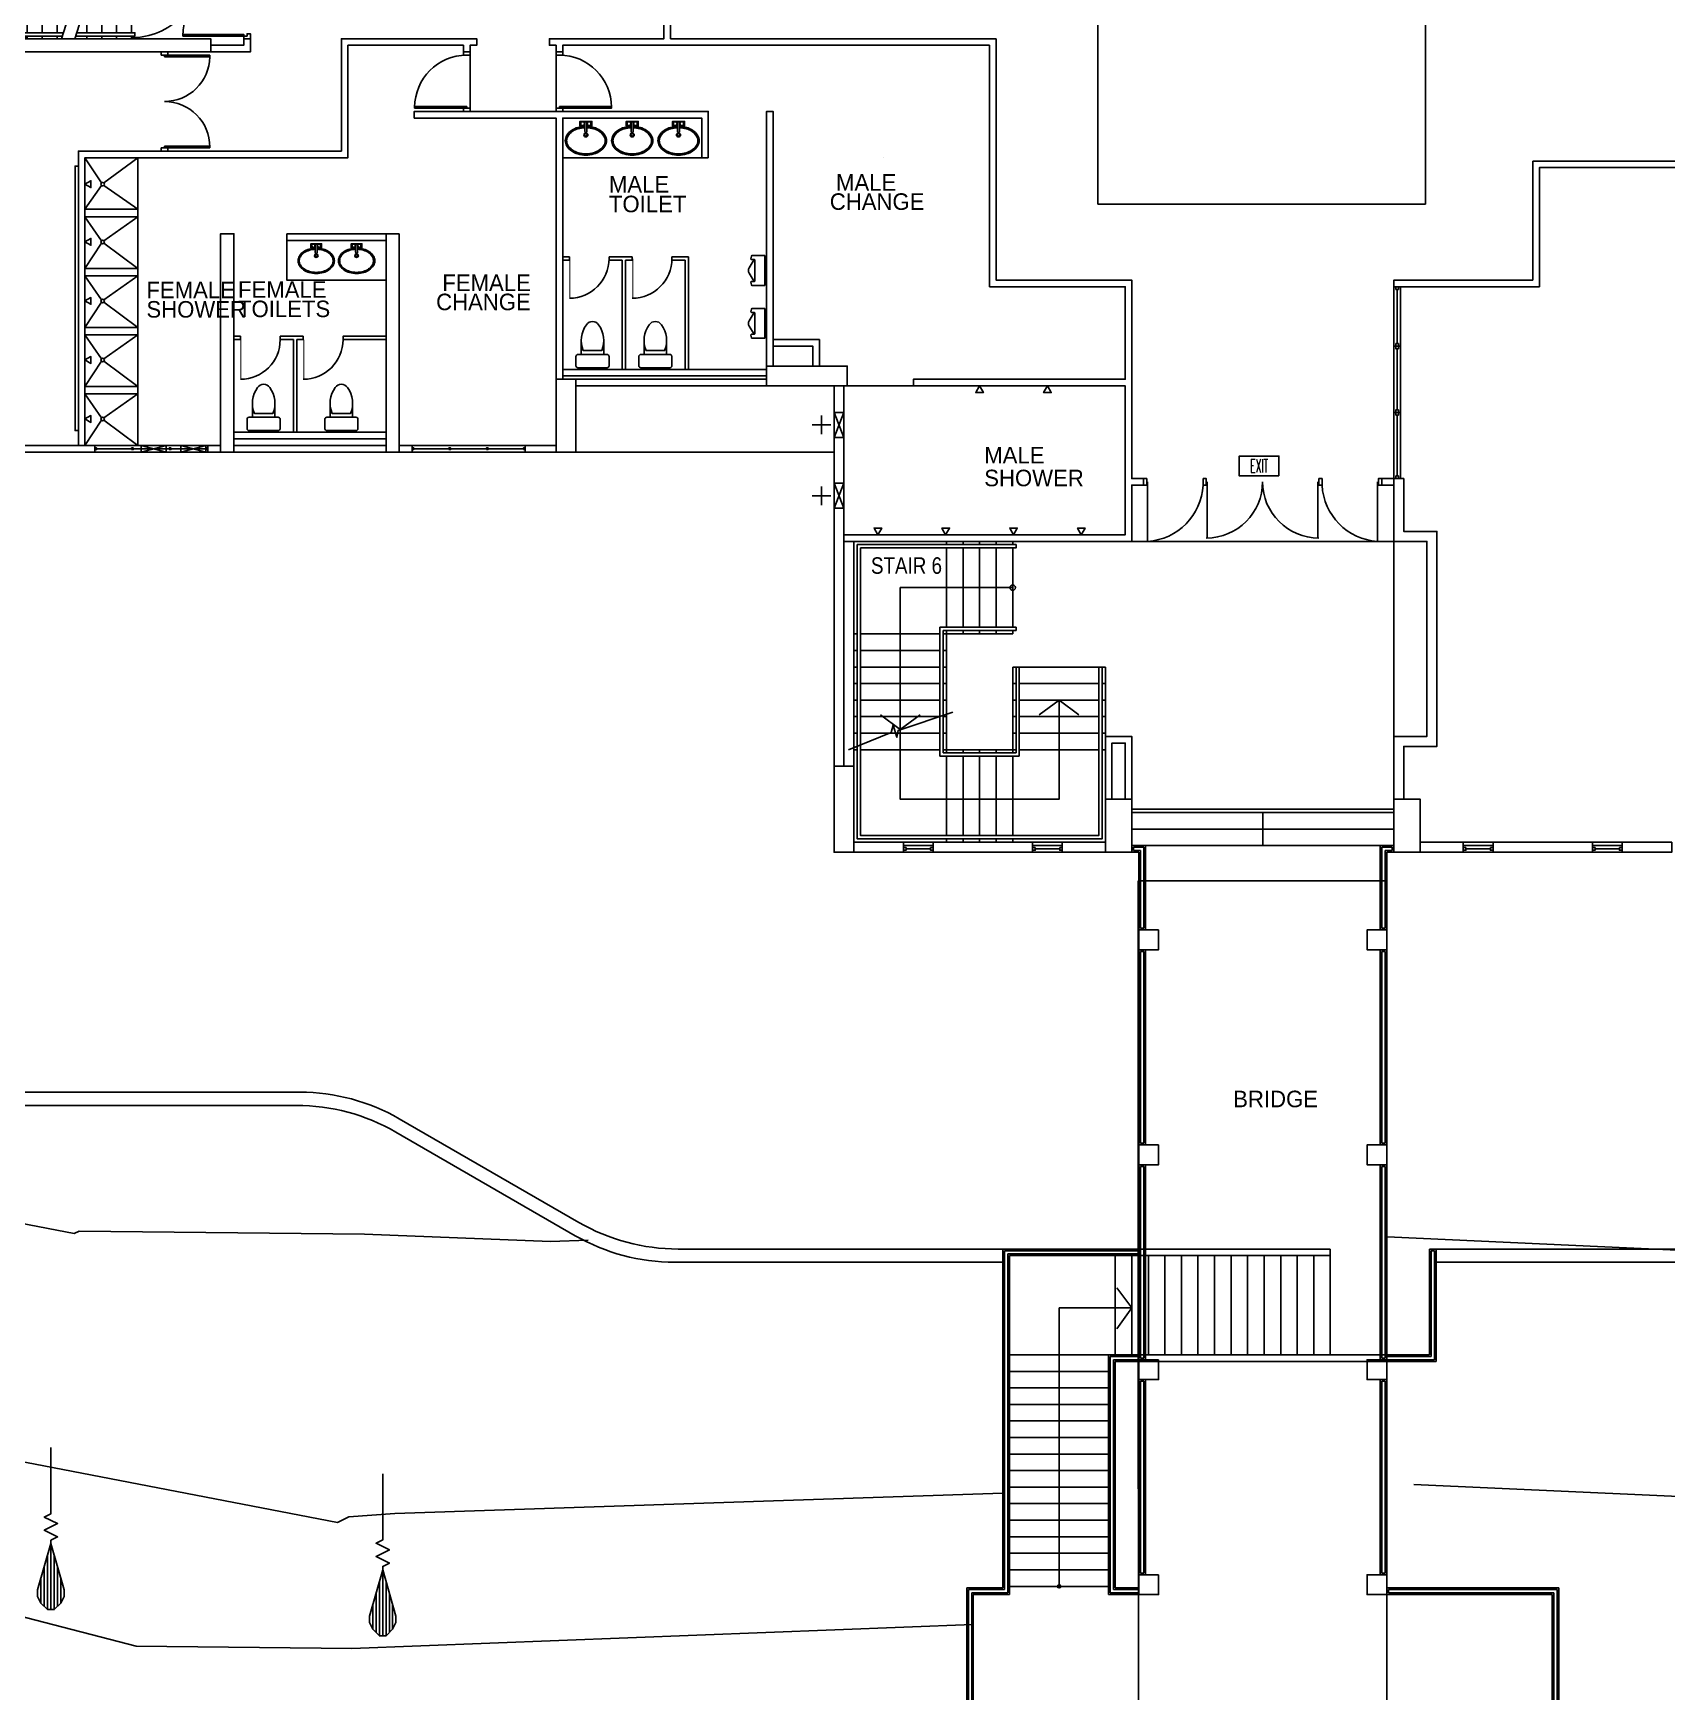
# Model space of a CAD drawing. Extents: x -7558 to 86771, y -44375 to 21100.
# Drawn here: x 17118 to 41805, y -19845 to 5233 of the extents above; entities that cross this region are included whole.
import ezdxf
from ezdxf.enums import TextEntityAlignment as Align

# ---------------------------------------------------------------- set-up
doc = ezdxf.new("R2010")
doc.units = 0
doc.header["$LTSCALE"] = 150
doc.header["$MEASUREMENT"] = 0
doc.layers.get('0').update_dxf_attribs({"color": 8, "linetype": 'CONTINUOUS'})
for name, color, linetype in [('200-T', 8, 'CONTINUOUS'), ('210--', 8, 'CONTINUOUS'), ('220--', 8, 'CONTINUOUS'), ('240--', 8, 'CONTINUOUS'), ('270--', 8, 'CONTINUOUS'), ('280--', 8, 'CONTINUOUS'), ('310--', 8, 'CONTINUOUS'), ('311--', 8, 'CONTINUOUS'), ('320--', 8, 'CONTINUOUS'), ('320-T', 8, 'CONTINUOUS'), ('430--', 8, 'CONTINUOUS'), ('740--', 8, 'CONTINUOUS'), ('900', 8, 'CONTINUOUS'), ('930--', 8, 'CONTINUOUS'), ('X24A2-01$0$000-D', 8, 'CONTINUOUS'), ('X24A2-01$0$220--', 8, 'CONTINUOUS'), ('X24A2-01$0$240--', 8, 'CONTINUOUS'), ('X24A2-01$0$280--', 8, 'CONTINUOUS'), ('X24A2-01$0$320--', 8, 'CONTINUOUS'), ('X24A2-01$0$680--', 8, 'CONTINUOUS'), ('X24A6-01$0$210--', 8, 'CONTINUOUS'), ('X24A6-01$0$220--', 8, 'CONTINUOUS'), ('X24A6-01$0$240--', 8, 'CONTINUOUS'), ('X24A6-01$0$280--', 8, 'CONTINUOUS'), ('X24A6-01$0$310--', 8, 'CONTINUOUS'), ('X901--AG$0$210--', 8, 'CONTINUOUS'), ('X901--AG$0$240--', 8, 'CONTINUOUS'), ('X901--AG$0$280--', 8, 'CONTINUOUS'), ('X901--AG$0$370--', 8, 'CONTINUOUS'), ('X901--AG$0$980--', 8, 'CONTINUOUS')]:
    doc.layers.add(name, color=color, linetype=linetype)
doc.styles.add('HELV', font='hvl____.pfb')
doc.styles.add('ROMANS_5', font='romans.shx', dxfattribs={"width": 0.5})

# ---------------------------------------------------------------- blocks, each defined once
blk = doc.blocks.new('DOR1800')
at = {"const_width": 25}
for points in [[(62.5, 50), (62.5, 900)], [(1737.5, 50), (1737.5, 900)]]:
    blk.add_lwpolyline(points, dxfattribs=at)
for points in [[(0, 0), (50, 0), (50, 100), (0, 100)], [(1750, 0), (1800, 0), (1800, 100), (1750, 100)]]:
    blk.add_lwpolyline(points, close=True)
for centre, start, end in [((50, 50), 0, 90), ((1750, 50), 90, 180)]:
    blk.add_arc(centre, 850, start, end)
blk = doc.blocks.new('WC')
for p, q in [((-170, 200), (-170, 430)), ((170, 200), (170, 430))]:
    blk.add_line(p, q)
for points in [[(-92, 650, 0.264154), (-140, 260), (140, 260, 0.264154), (92, 650, 0.537872)], [(220, 200, -0.414214), (250, 170), (250, 30, -0.414214), (220, 0), (-220, 0, -0.414214), (-250, 30), (-250, 170, -0.414214), (-220, 200)]]:
    blk.add_lwpolyline(points, format="xyb", close=True)
blk = doc.blocks.new('*X64')
for p, q in [((58, 0), (98, 0)), ((65, 2), (98, 2)), ((72, 4), (96, 4)), ((79, 6), (94, 6)), ((65, -2), (98, -2)), ((72, -4), (96, -4)), ((79, -6), (94, -6))]:
    blk.add_line(p, q)
blk = doc.blocks.new('W930-01')
blk.add_lwpolyline([(-58, 0), (-18, 0), (-16, -4), (-12, 4), (-8, -4), (-4, 4), (-2, 0), (0, 0)])
blk.add_lwpolyline([(36, -6), (32, -8), (28, -8), (0, 0), (28, 8), (32, 8), (36, 6), (40, 2), (40, -2)], close=True)
blk.add_blockref('*X64', (-58, 0))
blk = doc.blocks.new('SY-RECT1')
blk.add_lwpolyline([(3, -1.5), (3, 1.5), (-3, 1.5), (-3, -1.5)], close=True)
at = {"style": 'ROMANS_5', "width": 0.5}
blk.add_attdef('TEXT1', text='', height=2, dxfattribs=at).set_placement((0, 0), align=Align.MIDDLE)
blk = doc.blocks.new('32-0000')
at = {"const_width": 0.025}
blk.add_lwpolyline([(0.0125, 0), (0.0125, 1)], dxfattribs=at)
blk.add_arc((0, 0), 1, 360, 90)
blk = doc.blocks.new('D1-900')
for points in [[(75, 50), (75, 837.5), (50, 837.5), (50, 50)], [(0, 0), (50, 0), (50, 100), (0, 100)], [(850, 0), (900, 0), (900, 100), (850, 100)]]:
    blk.add_lwpolyline(points, close=True)
blk.add_arc((62.5, 50), 787.5, 0, 90)
blk = doc.blocks.new('W1000')
at = {"layer": '310--'}
blk.add_line((50, 960), (50, 40), dxfattribs=at)
for points in [[(100, 1000), (0, 1000), (0, 0), (100, 0)], [(70, 960), (30, 960), (30, 1000), (70, 1000)], [(70, 40), (30, 40), (30, 0), (70, 0)]]:
    blk.add_lwpolyline(points, close=True, dxfattribs=at)
blk = doc.blocks.new('74-WC1')
for p, q in [((-170, -200), (-170, -430)), ((170, -200), (170, -430))]:
    blk.add_line(p, q)
for points in [[(-220, -200, -0.414214), (-250, -170), (-250, -30, -0.414214), (-220, 0), (220, 0, -0.414214), (250, -30), (250, -170, -0.414214), (220, -200)], [(92, -650, 0.264154), (140, -260), (-140, -260, 0.264154), (-92, -650, 0.537872)]]:
    blk.add_lwpolyline(points, format="xyb", close=True)
blk = doc.blocks.new('74-URN1')
for points in [[(165, -198), (165, -160, 0.414214), (155, -150), (0, -150), (-155, -150, 0.414214), (-165, -160), (-165, -198, -0.463455), (-177, -208), (-217, -201, -0.366629), (-225, -192), (-225, 0), (225, 0), (225, -192, -0.366629), (217, -201), (177, -208, -0.463455), (165, -198, 0.463455), (177, -208)], [(165, -160), (41, -235, -0.279378), (-41, -235), (-165, -160)]]:
    blk.add_lwpolyline(points, format="xyb")
blk.add_arc((-175, -198), 10, 260.5377, 0)
blk = doc.blocks.new('D2-1500')
for points in [[(75, 50), (75, 737), (50, 737), (50, 50)], [(1425, 50), (1425, 737), (1450, 737), (1450, 50)], [(50, 0), (0, 0), (0, 100), (50, 100)], [(1450, 0), (1500, 0), (1500, 100), (1450, 100)]]:
    blk.add_lwpolyline(points, close=True)
for centre, start, end in [((62, 50), 0, 88.9582), ((1438, 50), 90, 180)]:
    blk.add_arc(centre, 688, start, end)
blk = doc.blocks.new('BASIN-1')
for points in [[(17, 76, 0.059092), (121, 92, 0.080492), (217, 137, 0.107066), (288, 211, 0.138385), (311, 293, 0.138385), (288, 374, 0.107066), (217, 448, 0.080492), (121, 493, 0.068315), (0, 510, 0.068315), (-121, 493, 0.080492), (-217, 448, 0.107066), (-288, 374, 0.138385), (-311, 293, 0.138385), (-288, 211, 0.107066), (-217, 137, 0.080492), (-121, 92, 0.059092), (-17, 76, 0.059092)], [(16, 96, 0.059092), (116, 112, 0.080492), (206, 153, 0.107066), (271, 222, 0.138385), (291, 293, 0.138385), (271, 364, 0.107066), (206, 432, 0.080492), (116, 474, 0.068315), (0, 490, 0.068315), (-116, 474, 0.080492), (-206, 432, 0.107066), (-271, 364, 0.138385), (-291, 293, 0.138385), (-271, 222, 0.107066), (-206, 153, 0.080492), (-116, 112, 0.059092), (-16, 96, 0.059092)]]:
    blk.add_lwpolyline(points, format="xyb")
blk.add_lwpolyline([(16, 71), (91, 71), (91, 0), (-91, 0), (-91, 71), (-16, 71)])
blk.add_lwpolyline([(16, 28), (16, 146, 0.075451), (15, 154, 0.085787), (11, 161, 0.106069), (6, 165, 0.126813), (0, 167, 0.126813), (-6, 165, 0.106069), (-11, 161, 0.085787), (-15, 154, 0.075451), (-16, 146), (-16, 28, 0.075451), (-15, 20, 0.085787), (-11, 13, 0.106069), (-6, 8, 0.126813), (0, 7, 0.126813), (6, 8, 0.106069), (11, 13, 0.085787), (15, 20, 0.075451)], format="xyb", close=True)
for centre, radius in [((-49, 35), 28.1), ((0, 205), 30.7), ((0, 205), 20.7), ((49, 35), 28.1)]:
    blk.add_circle(centre, radius)
blk = doc.blocks.new('UC55')
at = {"layer": '310--'}
for p, q in [((555.5, 50), (25, 50)), ((1123.5, 50), (580.5, 50)), ((1681, 50), (1148.5, 50))]:
    blk.add_line(p, q, dxfattribs=at)
for points in [[(1706, 100), (1706, 0), (0, 0), (0, 100)], [(0, 37.5), (0, 62.5), (25, 62.5), (25, 37.5)], [(555.5, 37.5), (555.5, 62.5), (580.5, 62.5), (580.5, 37.5)], [(1123.5, 37.5), (1123.5, 62.5), (1148.5, 62.5), (1148.5, 37.5)], [(1681, 37.5), (1681, 62.5), (1706, 62.5), (1706, 37.5)]]:
    blk.add_lwpolyline(points, close=True, dxfattribs=at)
blk = doc.blocks.new('X24A2-01$0$D1-850')
for points in [[(40, 1020), (65, 1020), (65, 100), (40, 100)], [(0, 100), (40, 100), (40, 50), (75, 50), (75, 0), (0, 0)], [(1000, 100), (960, 100), (960, 50), (925, 50), (925, 0), (1000, 0)]]:
    blk.add_lwpolyline(points, close=True)
blk.add_arc((40, 100), 920, 0, 90)
blk = doc.blocks.new('X24A2-01', base_point=(22160, 11139))
at = {"layer": 'X24A2-01$0$000-D'}
blk.add_line((23989, 12404), (23989, 12404), dxfattribs=at)
at = {"layer": 'X24A2-01$0$220--'}
for p, q in [((27260, 13639), (27260, 13639)), ((27360, 13739), (27360, 13639)), ((27360, 13739), (27360, 13639)), ((27360, 12539), (27360, 13539))]:
    blk.add_line(p, q, dxfattribs=at)
for points in [[(26760, 13639), (27260, 13639), (27260, 13539), (27360, 13539), (27360, 13739), (26760, 13739)], [(26760, 12439), (26760, 12339), (27360, 12339), (27360, 12539), (27260, 12539), (27260, 12439)], [(26760, 11239), (27260, 11239), (27260, 11339), (27360, 11339), (27360, 11139), (26760, 11139)]]:
    blk.add_lwpolyline(points, close=True, dxfattribs=at)
at = {"layer": 'X24A2-01$0$240--'}
for p, q in [((23989, 13499), (23989, 13539)), ((23989, 12564), (23989, 13449)), ((24239, 13499), (24239, 13539)), ((24239, 12564), (24239, 13449)), ((24439, 13499), (24439, 13539)), ((24439, 12564), (24439, 13449)), ((24664, 13499), (24664, 13539)), ((24664, 12564), (24664, 13449)), ((24889, 13499), (24889, 13539)), ((24889, 12564), (24889, 13449)), ((25114, 13499), (25114, 13539)), ((25114, 12564), (25114, 13449)), ((25339, 13499), (25339, 13539)), ((25339, 12564), (25339, 13449)), ((25564, 13499), (25564, 13539)), ((25564, 12564), (25564, 13449)), ((23989, 12364), (23989, 12514)), ((25564, 12474), (23989, 12474)), ((25564, 12404), (23989, 12404)), ((23989, 11429), (23989, 12314)), ((24214, 12364), (24214, 12404)), ((24214, 11429), (24214, 12314)), ((24239, 12474), (24239, 12514)), ((24439, 12474), (24439, 12514)), ((24439, 12364), (24439, 12404)), ((24439, 11429), (24439, 12314)), ((24664, 12474), (24664, 12514)), ((24664, 12364), (24664, 12404)), ((24664, 11967), (24664, 12314)), ((24889, 12474), (24889, 12514)), ((25114, 12474), (25114, 12514)), ((25114, 12364), (25114, 12404)), ((25114, 11429), (25114, 12314)), ((25339, 12474), (25339, 12514)), ((25339, 12364), (25339, 12404)), ((25339, 11429), (25339, 12314)), ((25564, 12364), (25564, 12514)), ((25564, 11429), (25564, 12314)), ((24664, 11761), (24664, 11864)), ((24889, 11840), (24889, 11977)), ((24889, 11429), (24889, 11758)), ((23989, 11339), (23989, 11379)), ((24214, 11339), (24214, 11379)), ((24439, 11339), (24439, 11379)), ((24889, 11339), (24889, 11379)), ((25114, 11339), (25114, 11379)), ((25339, 11339), (25339, 11379)), ((25564, 11339), (25564, 11379))]:
    blk.add_line(p, q, dxfattribs=at)
blk.add_lwpolyline([(23939, 13499), (23939, 13449), (25614, 13449), (25614, 13499)], close=True, dxfattribs=at)
for points in [[(24439, 11864), (23464, 11864), (23464, 13014), (25564, 13014)], [(24797, 12314), (23889, 12314), (23889, 12564), (25664, 12564)], [(25664, 12564), (25664, 12314), (24997, 12314)], [(24813, 12364), (23939, 12364), (23939, 12514), (25614, 12514)], [(24507, 11339), (24643, 11764), (24785, 11744), (24543, 11984), (24685, 11964), (24825, 12404)], [(24707, 11339), (24843, 11764), (24985, 11744), (24743, 11984), (24885, 11964), (25025, 12404)], [(25614, 12514), (25614, 12364), (25013, 12364)], [(24214, 12164), (24439, 11864), (24214, 11564)], [(25114, 12164), (24889, 11864), (25114, 11564)], [(25564, 11864), (24889, 11864)], [(24536, 11429), (23939, 11429), (23939, 11379), (24520, 11379)], [(24720, 11379), (25614, 11379)], [(25614, 11379), (25614, 11429), (24736, 11429)]]:
    blk.add_lwpolyline(points, dxfattribs=at)
for centre in [(25564, 13014), (25564, 11864)]:
    blk.add_circle(centre, 40, dxfattribs=at)
for centre, start, end in [((23989, 12474), 90, 181.9102), ((25564, 12474), 358.0898, 90), ((23989, 12404), 178.0898, 270), ((25564, 12404), 270, 1.9102)]:
    blk.add_arc(centre, 1050, start, end, dxfattribs=at)
at = {"layer": 'X24A2-01$0$280--'}
blk.add_lwpolyline([(26660, 12992), (26560, 12992), (26560, 13539), (22360, 13539), (22360, 11339), (26760, 11339), (26760, 11139), (22160, 11139), (22160, 13739), (26760, 13739), (26760, 12339), (26660, 12339)], close=True, dxfattribs=at)
at = {"layer": 'X24A2-01$0$320--'}
blk.add_lwpolyline([(27714, 12643), (27736, 12653), (27335, 13514), (27312, 13504)], close=True, dxfattribs=at)
blk.add_arc((27335, 13514), 950, 271.508, 295, dxfattribs=at)
at = {"layer": 'X24A2-01$0$680--'}
for p, q in [((27260, 13639), (26760, 12439)), ((26860, 13314), (26870, 13314)), ((26860, 12764), (26860, 13314)), ((26870, 12764), (26870, 13314)), ((27150, 12764), (27150, 13314)), ((27150, 13314), (27160, 13314)), ((27160, 12764), (27160, 13314)), ((26898, 12789), (26898, 13289)), ((26926, 12789), (26926, 13289)), ((26954, 12789), (26954, 13289)), ((26982, 12789), (26982, 13289)), ((27010, 12789), (27010, 13289)), ((27038, 12789), (27038, 13289)), ((27066, 12789), (27066, 13289)), ((27094, 12789), (27094, 13289)), ((27122, 12789), (27122, 13289)), ((26860, 12764), (26870, 12764)), ((27150, 12764), (27160, 12764))]:
    blk.add_line(p, q, dxfattribs=at)
for centre, start, end in [((26884, 13289), 0, 180), ((26912, 13289), 0, 180), ((26940, 13289), 0, 180), ((26968, 13289), 0, 180), ((26996, 13289), 0, 180), ((27024, 13289), 0, 180), ((27052, 13289), 0, 180), ((27080, 13289), 0, 180), ((27108, 13289), 0, 180), ((27136, 13289), 0, 180), ((26884, 12789), 180, 0), ((26912, 12789), 180, 0), ((26940, 12789), 180, 0), ((26968, 12789), 180, 0), ((26996, 12789), 180, 0), ((27024, 12789), 180, 0), ((27052, 12789), 180, 0), ((27080, 12789), 180, 0), ((27108, 12789), 180, 0), ((27136, 12789), 180, 0)]:
    blk.add_arc(centre, 14, start, end, dxfattribs=at)
at = {"layer": 'X24A2-01$0$320--', "rotation": 90}
blk.add_blockref('X24A2-01$0$D1-850', (27360, 11339), dxfattribs=at)
blk = doc.blocks.new('X24A6-01')
at = {"layer": 'X24A6-01$0$210--'}
for p, q in [((1050, 150), (1500, 150)), ((3000, 150), (3450, 150))]:
    blk.add_line(p, q, dxfattribs=at)
for points in [[(150, 1300), (0, 1300), (0, 7050), (150, 7050)], [(300, 0), (1050, 0), (1050, 150), (300, 150)], [(1500, 0), (3000, 0), (3000, 150), (1500, 150)], [(3450, 0), (4100, 0), (4100, 150), (3450, 150)]]:
    blk.add_lwpolyline(points, close=True, dxfattribs=at)
at = {"layer": 'X24A6-01$0$220--'}
for p, q in [((1433, 150), (752, 150)), ((3548, 150), (3068, 150))]:
    blk.add_line(p, q, dxfattribs=at)
at = {"layer": 'X24A6-01$0$240--'}
for p, q in [((1700, 4650), (1700, 4700)), ((1700, 3400), (1700, 4600)), ((1950, 4650), (1950, 4700)), ((1950, 3400), (1950, 4600)), ((2200, 4650), (2200, 4700)), ((2200, 3400), (2200, 4600)), ((2450, 4650), (2450, 4700)), ((2450, 3400), (2450, 4600)), ((2700, 4650), (2700, 4700)), ((2700, 3400), (2700, 4600)), ((2700, 4000), (1000, 4000)), ((350, 3300), (300, 3300)), ((1600, 3300), (400, 3300)), ((2750, 3400), (1600, 3400)), ((1600, 2053), (1600, 3400)), ((2750, 3350), (1650, 3350)), ((1650, 2070), (1650, 3350)), ((2700, 3300), (1650, 3300)), ((1700, 3400), (1700, 3450)), ((1700, 2086), (1700, 3350)), ((1950, 3300), (1950, 3350)), ((2200, 3300), (2200, 3350)), ((2450, 3300), (2450, 3350)), ((2700, 3300), (2700, 3350)), ((2750, 3350), (2750, 3400)), ((350, 3050), (300, 3050)), ((1600, 3050), (400, 3050)), ((1700, 3050), (1650, 3050)), ((350, 2800), (300, 2800)), ((1600, 2800), (400, 2800)), ((1700, 2800), (1650, 2800)), ((2700, 1550), (2700, 2800)), ((4100, 2800), (2700, 2800)), ((2750, 1500), (2750, 2800)), ((2800, 1450), (2800, 2800)), ((350, 2550), (300, 2550)), ((1600, 2550), (400, 2550)), ((1700, 2550), (1650, 2550)), ((2700, 2550), (2750, 2550)), ((2800, 2550), (4000, 2550)), ((4050, 2550), (4100, 2550)), ((350, 2300), (300, 2300)), ((1600, 2300), (400, 2300)), ((1700, 2300), (1650, 2300)), ((2700, 2300), (2750, 2300)), ((2800, 2300), (4000, 2300)), ((4050, 2300), (4100, 2300)), ((350, 2050), (300, 2050)), ((1591, 2050), (400, 2050)), ((1600, 2050), (1591, 2050)), ((1600, 1450), (1600, 2053)), ((1650, 1500), (1650, 2070)), ((1700, 2050), (1650, 2050)), ((1700, 1550), (1700, 2086)), ((2700, 2050), (2750, 2050)), ((2800, 2050), (4000, 2050)), ((4050, 2050), (4100, 2050)), ((350, 1800), (300, 1800)), ((845, 1800), (400, 1800)), ((1600, 1800), (845, 1800)), ((1700, 1800), (1650, 1800)), ((2700, 1800), (2750, 1800)), ((2800, 1800), (4000, 1800)), ((4050, 1800), (4100, 1800)), ((350, 1550), (300, 1550)), ((1600, 1550), (400, 1550)), ((1700, 1550), (1650, 1550)), ((2700, 1550), (1700, 1550)), ((1700, 1550), (1700, 1500)), ((1950, 1550), (1950, 1500)), ((2200, 1550), (2200, 1500)), ((2450, 1550), (2450, 1500)), ((2700, 1550), (2750, 1550)), ((2700, 1550), (2700, 1500)), ((2800, 1550), (4000, 1550)), ((4050, 1550), (4100, 1550)), ((2800, 1450), (1600, 1450)), ((2750, 1500), (1650, 1500)), ((1700, 1450), (1700, 250)), ((1950, 1450), (1950, 250)), ((2200, 1450), (2200, 250)), ((2450, 1450), (2450, 250)), ((2700, 1450), (2700, 250)), ((1700, 200), (1700, 150)), ((1950, 200), (1950, 150)), ((2200, 200), (2200, 150)), ((2450, 200), (2450, 150)), ((2700, 200), (2700, 150))]:
    blk.add_line(p, q, dxfattribs=at)
for points in [[(2700, 4700), (300, 4700), (300, 1581)], [(350, 1601), (350, 4650), (2750, 4650), (2750, 4600), (400, 4600), (400, 1621)], [(1000, 4000), (1000, 1853)], [(300, 1581), (300, 150), (4100, 150), (4100, 2800)], [(4050, 2800), (4050, 200), (350, 200), (350, 1601)], [(400, 1621), (400, 250), (4000, 250), (4000, 2800)], [(1000, 1853), (1000, 800), (3400, 800), (3400, 2300)], [(3700, 2075), (3400, 2300), (3100, 2075)], [(221, 1549), (865, 1808), (892, 1920), (950, 1737), (968, 1842), (1796, 2118)], [(700, 2078), (1000, 1853), (1300, 2078)]]:
    blk.add_lwpolyline(points, dxfattribs=at)
blk.add_circle((2700, 4000), 40, dxfattribs=at)
at = {"layer": 'X24A6-01$0$280--'}
for p, q in [((4200, 0), (4500, 0)), ((4500, 0), (4200, 0))]:
    blk.add_line(p, q, dxfattribs=at)
for points in [[(300, 0), (300, 1300), (0, 1300), (0, 0)], [(4100, 0), (4500, 0), (4500, 800), (4100, 800)]]:
    blk.add_lwpolyline(points, close=True, dxfattribs=at)
at = {"layer": 'X24A6-01$0$310--'}
for p, q in [((1460, 50), (1090, 50)), ((3410, 50), (3040, 50))]:
    blk.add_line(p, q, dxfattribs=at)
for points in [[(1500, 100), (1500, 0), (1050, 0), (1050, 100)], [(1090, 70), (1090, 30), (1050, 30), (1050, 70)], [(1460, 70), (1460, 30), (1500, 30), (1500, 70)], [(3450, 100), (3450, 0), (3000, 0), (3000, 100)], [(3040, 70), (3040, 30), (3000, 30), (3000, 70)], [(3410, 70), (3410, 30), (3450, 30), (3450, 70)]]:
    blk.add_lwpolyline(points, close=True, dxfattribs=at)
blk = doc.blocks.new('X901--AG', base_point=(7116, 35076))
at = {"layer": 'X901--AG$0$210--'}
blk.add_line((6466, 43536), (6466, 39576), dxfattribs=at)
at = {"layer": 'X901--AG$0$240--'}
for p, q in [((14791, 44151), (14791, 43431)), ((14741, 43431), (14741, 44101)), ((21841, 43331), (21841, 39781)), ((22091, 43331), (22091, 39781)), ((22341, 43331), (22341, 39781)), ((22591, 43331), (22591, 39781)), ((22841, 43331), (22841, 39781)), ((23091, 43331), (23091, 39781)), ((23341, 43331), (23341, 39781)), ((23591, 43331), (23591, 39781)), ((23841, 43331), (23841, 39781)), ((25541, 43331), (25541, 39781)), ((25791, 43331), (25791, 39781)), ((26041, 43331), (26041, 39781)), ((26291, 43331), (26291, 39781)), ((26541, 43331), (26541, 39781)), ((26791, 43331), (26791, 39781)), ((27041, 43331), (27041, 39781)), ((27291, 43331), (27291, 39781)), ((27541, 43331), (27541, 39781)), ((21591, 43131), (21591, 39981)), ((27791, 43131), (27791, 39981)), ((14716, 42576), (13116, 42576)), ((14716, 42326), (13216, 42326)), ((14716, 42076), (13216, 42076)), ((14716, 41826), (13216, 41826)), ((14716, 41576), (13216, 41576)), ((27791, 41556), (21591, 41556)), ((14716, 41326), (13216, 41326)), ((14716, 41076), (13216, 41076)), ((14716, 40826), (13216, 40826)), ((14716, 40576), (13216, 40576)), ((14716, 40326), (13216, 40326)), ((14716, 40076), (13216, 40076)), ((14716, 39826), (13216, 39826)), ((21591, 39681), (24541, 39681)), ((24841, 39681), (27791, 39681)), ((14716, 39576), (13216, 39576)), ((14003, 39576), (14003, 38476)), ((14716, 39326), (13216, 39326)), ((14716, 39226), (14716, 37726)), ((14966, 39226), (14966, 37726)), ((15216, 39226), (15216, 37726)), ((15466, 39226), (15466, 37726)), ((15716, 39226), (15716, 37726)), ((15966, 39226), (15966, 37726)), ((16216, 39226), (16216, 37726)), ((16466, 39226), (16466, 37726)), ((16716, 39226), (16716, 37726)), ((16966, 39226), (16966, 37726)), ((17216, 39226), (17216, 37726)), ((17466, 39226), (17466, 37726)), ((17716, 39226), (17716, 37726)), ((17966, 39226), (17966, 37726)), ((18216, 39226), (18216, 37726)), ((18216, 38476), (14003, 38476))]:
    blk.add_line(p, q, dxfattribs=at)
for points in [[(14816, 44176), (14816, 43431)], [(14716, 43431), (14716, 44076)], [(24541, 43381), (21591, 43381)], [(21591, 43331), (24541, 43331)], [(27791, 43381), (24841, 43381)], [(24841, 43331), (27791, 43331)], [(27566, 41256), (27791, 41556), (27566, 41856)], [(21591, 39781), (24541, 39781)], [(24541, 39731), (21591, 39731)], [(24841, 39781), (27791, 39781)], [(27791, 39731), (24841, 39731)], [(14323, 39351), (14003, 39576), (13703, 39351)]]:
    blk.add_lwpolyline(points, dxfattribs=at)
for points in [[(24541, 43431), (21591, 43431, 0.150617)], [(27791, 43431), (24841, 43431, 0.150617)]]:
    blk.add_lwpolyline(points, format="xyb", dxfattribs=at)
for centre in [(21591, 41556), (18216, 38476)]:
    blk.add_circle(centre, 25, dxfattribs=at)
at = {"layer": 'X901--AG$0$280--'}
for points in [[(8291, 43431), (8291, 43131), (8591, 43131), (8591, 43431)], [(11541, 43431), (11541, 43131), (11841, 43131), (11841, 43431)], [(14791, 43431), (14791, 43131), (15091, 43131), (15091, 43431)], [(18041, 43431), (18041, 43131), (18341, 43131), (18341, 43431)], [(21291, 43431), (21291, 43131), (21591, 43131), (21591, 43431)], [(24541, 43431), (24541, 43131), (24841, 43131), (24841, 43431)], [(27791, 43431), (27791, 43131), (28091, 43131), (28091, 43431)], [(31041, 43431), (31041, 43131), (31341, 43131), (31341, 43431)], [(34291, 43431), (34291, 43131), (34591, 43131), (34591, 43431)], [(37541, 43431), (37541, 43131), (37841, 43131), (37841, 43431)], [(40791, 43431), (40791, 43131), (41091, 43131), (41091, 43431)], [(44041, 43431), (44041, 43131), (44341, 43131), (44341, 43431)], [(8291, 39981), (8291, 39681), (8591, 39681), (8591, 39981)], [(11541, 39981), (11541, 39681), (11841, 39681), (11841, 39981)], [(14791, 39981), (14791, 39681), (15091, 39681), (15091, 39981)], [(18041, 39981), (18041, 39681), (18341, 39681), (18341, 39981)], [(21291, 39981), (21291, 39681), (21591, 39681), (21591, 39981)], [(24541, 39981), (24541, 39681), (24841, 39681), (24841, 39981)], [(27791, 39981), (27791, 39681), (28091, 39681), (28091, 39981)], [(31041, 39981), (31041, 39681), (31341, 39681), (31341, 39981)], [(34291, 39981), (34291, 39681), (34591, 39681), (34591, 39981)], [(37541, 39981), (37541, 39681), (37841, 39681), (37841, 39981)], [(40791, 39981), (40791, 39681), (41091, 39681), (41091, 39981)], [(44041, 39981), (44041, 39681), (44341, 39681), (44341, 39981)]]:
    blk.add_lwpolyline(points, close=True, dxfattribs=at)
at = {"layer": 'X901--AG$0$370--'}
for p, q in [((18241, 46031), (21391, 46031)), ((18241, 43431), (18241, 46031)), ((18266, 46006), (21366, 46006)), ((18266, 43456), (18266, 46006)), ((21316, 45956), (18316, 45956)), ((18316, 45956), (18316, 43456)), ((18341, 45931), (21291, 45931)), ((18341, 43431), (18341, 45931)), ((21291, 45931), (21291, 43431)), ((21316, 43431), (21316, 45956)), ((21366, 46006), (21366, 43431)), ((21391, 46031), (21391, 43431)), ((14816, 44176), (13116, 44176)), ((13116, 44176), (13116, 44076)), ((14791, 44151), (13141, 44151)), ((13141, 44151), (13141, 44101)), ((14791, 43431), (14791, 44151)), ((14816, 43431), (14816, 44176)), ((13116, 44076), (14716, 44076)), ((13141, 44101), (14741, 44101)), ((14716, 44076), (14716, 43431)), ((14741, 44101), (14741, 43431)), ((7016, 43331), (7016, 43536)), ((7041, 43511), (7091, 43511)), ((7041, 43356), (7041, 43511)), ((7091, 43511), (7091, 43406)), ((7091, 43406), (8266, 43406)), ((7116, 43431), (7116, 43536)), ((8291, 43431), (7116, 43431)), ((8266, 43406), (8266, 43356)), ((11541, 43431), (8591, 43431)), ((11516, 43406), (8616, 43406)), ((8616, 43406), (8616, 43356)), ((11516, 43356), (11516, 43406)), ((14791, 43431), (11841, 43431)), ((11866, 43406), (11866, 43356)), ((14766, 43406), (11866, 43406)), ((14716, 43431), (14716, 39674)), ((14766, 43356), (14766, 43406)), ((14816, 43431), (14816, 39681)), ((18041, 43431), (15091, 43431)), ((18016, 43406), (15116, 43406)), ((15116, 43406), (15116, 43356)), ((18016, 43356), (18016, 43406)), ((18316, 43456), (18266, 43456)), ((21391, 43431), (21391, 43431)), ((8291, 43331), (7016, 43331)), ((8266, 43356), (7041, 43356)), ((11541, 43331), (8591, 43331)), ((8616, 43356), (11516, 43356)), ((14791, 43331), (11841, 43331)), ((11866, 43356), (14766, 43356)), ((18041, 43331), (15091, 43331)), ((15116, 43356), (18016, 43356)), ((13116, 39681), (13116, 42576)), ((13216, 39681), (13216, 42576)), ((8291, 39781), (7016, 39781)), ((7016, 39781), (7016, 39576)), ((8266, 39756), (7041, 39756)), ((7041, 39756), (7041, 39601)), ((7091, 39706), (8266, 39706)), ((7091, 39601), (7091, 39706)), ((8291, 39681), (7116, 39681)), ((7116, 39681), (7116, 39576)), ((8266, 39706), (8266, 39756)), ((11541, 39781), (8591, 39781)), ((11541, 39681), (8591, 39681)), ((11516, 39756), (8616, 39756)), ((8616, 39756), (8616, 39706)), ((8616, 39706), (11516, 39706)), ((11516, 39706), (11516, 39756)), ((14791, 39781), (11841, 39781)), ((14791, 39681), (11841, 39681)), ((11866, 39756), (11866, 39706)), ((14766, 39756), (11866, 39756)), ((11866, 39706), (14766, 39706)), ((13116, 39681), (13116, 37626)), ((13141, 39681), (13141, 37651)), ((13191, 39681), (13191, 37701)), ((13216, 39681), (13216, 37726)), ((14716, 39681), (14716, 39226)), ((14741, 39681), (14741, 39251)), ((14766, 39706), (14766, 39756)), ((14791, 39681), (14791, 39301)), ((14816, 39681), (14816, 39326)), ((18041, 39781), (15091, 39781)), ((18041, 39681), (15091, 39681)), ((18016, 39756), (15116, 39756)), ((15116, 39756), (15116, 39706)), ((15116, 39706), (18016, 39706)), ((18016, 39706), (18016, 39756)), ((18241, 39326), (18241, 39681)), ((18266, 39301), (18266, 39681)), ((18316, 39251), (18316, 39681)), ((18341, 39226), (18341, 39681)), ((21291, 37181), (21291, 39681)), ((21316, 37156), (21316, 39681)), ((21366, 37106), (21366, 39681)), ((21391, 37081), (21391, 39681)), ((21391, 39681), (21391, 39681)), ((7041, 39601), (7091, 39601)), ((14716, 39226), (18341, 39226)), ((14741, 39251), (18316, 39251)), ((14791, 39301), (18266, 39301)), ((14816, 39326), (18241, 39326)), ((13116, 37626), (18241, 37626)), ((13141, 37651), (18266, 37651)), ((13191, 37701), (18316, 37701)), ((13216, 37726), (18341, 37726)), ((18241, 37626), (18241, 37081)), ((18266, 37651), (18266, 37106)), ((18316, 37701), (18316, 37156)), ((18341, 37726), (18341, 37181)), ((18316, 37156), (21316, 37156)), ((18341, 37181), (21291, 37181)), ((18241, 37081), (21391, 37081)), ((18266, 37106), (21366, 37106))]:
    blk.add_line(p, q, dxfattribs=at)
at = {"layer": 'X901--AG$0$980--'}
blk.add_lwpolyline([(44341, 39681), (7551, 39673), (7551, 43431), (44341, 43431)], close=True, dxfattribs=at)

msp = doc.modelspace()

# ---------------------------------------------------------------- linework, layer by layer
at = {"layer": '210--'}
for p, q in [((29220, -500), (29370, -500)), ((29220, -500), (29370, -880)), ((29220, -880), (29370, -500)), ((29220, -880), (29370, -880)), ((29220, -1570), (29370, -1570)), ((29220, -1950), (29370, -1570)), ((29220, -1570), (29370, -1950)), ((29220, -1950), (29370, -1950)), ((38730, -7000), (39180, -7000)), ((40680, -7000), (41130, -7000))]:
    msp.add_line(p, q, dxfattribs=at)
for points in [[(25320, -100), (28200, -100), (28200, 0), (25320, 0)], [(18050, -1000), (16041, -1000), (16041, -1100), (18050, -1100)], [(18050, -1000), (16041, -1000), (16041, -1100), (18050, -1100)], [(19950, -1000), (19950, -1100), (19756, -1100), (19756, -1000)], [(22450, -1000), (22450, -1100), (20150, -1100), (20150, -1000)], [(22844, -1000), (22844, -1100), (22650, -1100), (22650, -1000)], [(25020, -1000), (25020, -1100), (24550, -1100), (24550, -1000)], [(38080, -7150), (38730, -7150), (38730, -7000), (38080, -7000)], [(39180, -7150), (40680, -7150), (40680, -7000), (39180, -7000)], [(41130, -7150), (41880, -7150), (41880, -7000), (41130, -7000)]]:
    msp.add_lwpolyline(points, close=True, dxfattribs=at)
at = {"layer": '220--'}
msp.add_line((37680, -2450), (37680, -5400), dxfattribs=at)
for points in [[(31570, 5050), (28200, 5050), (28200, 5050), (28050, 5050), (28050, 5050), (25120, 5050), (25120, 4950), (25020, 4950), (25020, 5050), (24920, 5050), (24920, 5150), (26650, 5150), (26650, 5550), (26750, 5550), (26750, 5150), (31670, 5150)], [(31670, 5150), (31670, 1500), (33720, 1500), (33720, -1500), (33896, -1500), (33896, -1600), (33720, -1600), (33720, -2450), (29370, -2450), (29370, -2350), (33620, -2350), (33620, -100), (30420, -100), (30420, 0), (33620, 0), (33620, 1400), (31570, 1400), (31570, 5050)], [(37830, -6350), (37830, -5550), (38330, -5550), (38330, -2300), (37830, -2300), (37830, -1500), (37680, -1500), (37680, -2450), (38180, -2450), (38180, -5400), (37680, -5400), (37680, -6350), (37830, -6350)]]:
    msp.add_lwpolyline(points, dxfattribs=at)
for points in [[(17900, -1000), (17900, 3350), (21875, 3350), (21875, 5050), (23620, 5050), (23620, 4950), (23720, 4950), (23720, 5050), (23820, 5050), (23820, 5150), (21775, 5150), (21775, 3450), (17800, 3450), (17800, -1000)], [(27320, 3350), (27320, 4050), (22875, 4050), (22875, 3950), (25020, 3950), (25020, 0), (25120, 0), (25120, 3950), (25120, 3950), (27220, 3950), (27220, 3350)], [(28200, 200), (28200, 4050), (28300, 4050), (28300, 200)], [(39780, 3300), (39780, 1500), (37680, 1500), (37680, 1400), (39880, 1400), (39880, 3200), (42380, 3200), (42380, 3300)], [(20950, 2200), (20950, 2100), (22450, 2100), (22450, 2200)], [(28900, 200), (28900, 500), (28300, 500), (28300, 600), (29000, 600), (29000, 200)], [(25120, 50), (28200, 50), (28200, 150), (25120, 150)], [(20150, -900), (20150, -800), (22450, -800), (22450, -900)], [(37680, -1500), (37496, -1500), (37496, -1600), (37680, -1600)], [(33620, -6350), (33720, -6350), (33720, -5400), (33320, -5400), (33320, -6350), (33420, -6350), (33420, -5500), (33620, -5500)]]:
    msp.add_lwpolyline(points, close=True, dxfattribs=at)
at = {"layer": '240--'}
for p, q in [((33712, -2450), (37680, -2450)), ((33720, -6550), (37680, -6550)), ((35700, -6550), (35700, -7050)), ((33720, -6800), (37680, -6800)), ((33720, -7050), (37680, -7050))]:
    msp.add_line(p, q, dxfattribs=at)
at = {"layer": '270--'}
msp.add_line((25320, -1100), (29220, -1100), dxfattribs=at)
msp.add_line((25320, -1100), (29220, -1100), dxfattribs=at)
msp.add_lwpolyline([(33207, 10900), (33207, 2650), (38157, 2650), (38157, 10900)], close=True, dxfattribs=at)
at = {"layer": '280--'}
for points in [[(19950, -1100), (20150, -1100), (20150, 2200), (19950, 2200)], [(22650, 2200), (22650, -1100), (22450, -1100), (22450, 2200)], [(28200, 200), (29420, 200), (29420, -100), (28200, -100)], [(25020, 0), (25020, -1100), (25320, -1100), (25320, 0)], [(29220, -5850), (29220, -7150), (29520, -7150), (29520, -5850)], [(37680, -7150), (38080, -7150), (38080, -6350), (37680, -6350)]]:
    msp.add_lwpolyline(points, close=True, dxfattribs=at)
at = {"layer": '310--'}
for p, q in [((39140, -7100), (38770, -7100)), ((41090, -7100), (40720, -7100))]:
    msp.add_line(p, q, dxfattribs=at)
for points in [[(39180, -7050), (39180, -7150), (38730, -7150), (38730, -7050)], [(38770, -7080), (38770, -7120), (38730, -7120), (38730, -7080)], [(39140, -7080), (39140, -7120), (39180, -7120), (39180, -7080)], [(41130, -7050), (41130, -7150), (40680, -7150), (40680, -7050)], [(40720, -7080), (40720, -7120), (40680, -7120), (40680, -7080)], [(41090, -7080), (41090, -7120), (41130, -7120), (41130, -7080)]]:
    msp.add_lwpolyline(points, close=True, dxfattribs=at)
at = {"layer": '311--'}
msp.add_line((37730, 1360), (37730, 540), dxfattribs=at)
msp.add_lwpolyline([(37780, 1400), (37680, 1400), (37680, 500), (37780, 500), (37780, 1400)], dxfattribs=at)
for points in [[(37750, 1360), (37750, 1400), (37710, 1400), (37710, 1360)], [(37750, 540), (37710, 540), (37710, 500), (37750, 500)]]:
    msp.add_lwpolyline(points, close=True, dxfattribs=at)
at = {"layer": '320--'}
for points in [[(33896, -1500), (33946, -1500), (33946, -1600), (33896, -1600)], [(37496, -1500), (37446, -1500), (37446, -1600), (37496, -1600)]]:
    msp.add_lwpolyline(points, close=True, dxfattribs=at)
at = {"layer": '320--', "const_width": 25}
for points in [[(33959, -1550), (33959, -2450)], [(37434, -1550), (37434, -2450)]]:
    msp.add_lwpolyline(points, dxfattribs=at)
at = {"layer": '320--'}
for centre, start, end in [((33902, -1557), 273.6322, 357.2166), ((37490, -1557), 182.7834, 266.3678)]:
    msp.add_arc(centre, 895, start, end, dxfattribs=at)
at = {"layer": '430--'}
for p, q in [((23720, 4950), (23720, 4050)), ((25020, 4950), (25020, 4050)), ((29420, -100), (30420, -100))]:
    msp.add_line(p, q, dxfattribs=at)
at = {"layer": '740--'}
for p, q in [((17900, 3350), (18148, 2969)), ((18186, 2969), (18700, 3350)), ((18700, 2570), (18700, 3350)), ((27220, 3350), (25120, 3350)), ((17900, 2570), (18148, 2931)), ((18186, 2931), (18700, 2570)), ((17900, 2570), (18700, 2570)), ((18700, 2470), (18700, 2570)), ((17900, 2457), (18700, 2457)), ((17900, 2457), (18148, 2096)), ((18186, 2096), (18700, 2457)), ((18700, -120), (18700, 2470)), ((17900, 1677), (18148, 2059)), ((18186, 2059), (18700, 1677)), ((25220, 1850), (25120, 1850)), ((25220, 1800), (25120, 1800)), ((25220, 1800), (25220, 1850)), ((25820, 1800), (25820, 1850)), ((26170, 1850), (25820, 1850)), ((26020, 1800), (25820, 1800)), ((26020, 150), (26020, 1800)), ((26070, 150), (26070, 1800)), ((26170, 1800), (26070, 1800)), ((26170, 1800), (26170, 1850)), ((27020, 1850), (26770, 1850)), ((26770, 1800), (26770, 1850)), ((26970, 1800), (26770, 1800)), ((26970, 150), (26970, 1800)), ((27020, 150), (27020, 1850)), ((17900, 1677), (18700, 1677)), ((17900, 1677), (18700, 1677)), ((17900, 1565), (18148, 1204)), ((17900, 1565), (18700, 1565)), ((18186, 1204), (18700, 1565)), ((18700, 1565), (18700, 785)), ((17900, 785), (18148, 1166)), ((18186, 1166), (18700, 785)), ((17900, 785), (18700, 785)), ((17900, 673), (18700, 673)), ((17900, 673), (18700, 673)), ((17900, 673), (18148, 311)), ((18186, 311), (18700, 673)), ((20850, 600), (20850, 650)), ((20850, 650), (21200, 650)), ((21050, 600), (20850, 600)), ((21050, -800), (21050, 600)), ((21200, 600), (21100, 600)), ((21100, 600), (21100, -800)), ((21200, 650), (21200, 600)), ((17900, -108), (18148, 274)), ((18186, 274), (18700, -108)), ((17900, -108), (18700, -108)), ((17900, -220), (18700, -220)), ((17900, -220), (18148, -581)), ((17900, -1000), (17900, -222)), ((18186, -581), (18700, -220)), ((18700, -120), (18700, -220)), ((18700, -220), (18700, -1000)), ((17900, -1000), (18148, -619)), ((18186, -619), (18700, -1000)), ((29172, -690), (28889, -690)), ((29031, -549), (29031, -831)), ((18748, -1000), (18748, -1100)), ((18748, -1000), (19128, -1100)), ((18748, -1100), (19128, -1000)), ((19128, -1000), (19128, -1100)), ((19348, -1000), (19348, -1100)), ((19348, -1000), (19728, -1100)), ((19348, -1100), (19728, -1000)), ((19728, -1000), (19728, -1100)), ((29031, -1901), (29031, -1619)), ((29172, -1760), (28889, -1760))]:
    msp.add_line(p, q, dxfattribs=at)
for points in [[(29970, 3350), (29970, 3350)], [(17800, 3225), (17750, 3225), (17750, -775), (17800, -775)], [(22450, 1500), (20950, 1500), (20950, 2100)]]:
    msp.add_lwpolyline(points, dxfattribs=at)
for points in [[(17900, 2950), (17989, 2899), (17989, 3001)], [(17900, 2077), (17989, 2129), (17989, 2026)], [(17900, 1185), (17989, 1236), (17989, 1134)], [(20150, 650), (20250, 650), (20250, 600), (20150, 600)], [(22450, 650), (21800, 650), (21800, 600), (22450, 600)], [(17900, 292), (17989, 344), (17989, 241)], [(31420, -100), (31478, -200), (31362, -200)], [(32445, -100), (32503, -200), (32387, -200)], [(17900, -600), (17989, -549), (17989, -651)], [(29882, -2350), (29940, -2250), (29825, -2250)], [(30907, -2350), (30965, -2250), (30850, -2250)], [(31932, -2350), (31990, -2250), (31875, -2250)], [(32957, -2350), (33015, -2250), (32900, -2250)]]:
    msp.add_lwpolyline(points, close=True, dxfattribs=at)
for centre in [(18167, 2950), (18167, 2077), (18167, 1185), (18167, 292), (18167, -600)]:
    msp.add_circle(centre, 26.7, dxfattribs=at)
at = {"layer": '900'}
for points in [[(-6803, -340, 0.15899), (-365, -7228, 0.128632), (14454, -10979), (21096, -10979, -0.131652), (22596, -11381), (25310, -12948, 0.131652), (26810, -13350), (31770, -13350), (31770, -13150), (26864, -13150, -0.131652), (25364, -12748), (22650, -11181, 0.131652), (21150, -10779), (14453, -10779, -0.128639), (-268, -7053, -0.15899), (-6622, -256)], [(83049, -10946), (86771, -14667), (83743, -17695), (81917, -15869, 0.198912), (75836, -13350), (38320, -13350)], [(82907, -11087), (86488, -14667), (83743, -17412), (82058, -15727, 0.198912), (75836, -13150), (38320, -13150)]]:
    msp.add_lwpolyline(points, format="xyb", dxfattribs=at)
for points, elevation in [([(31770, -16840), (22585, -17149), (21889, -17197), (21718, -17284), (9990, -15024), (8535, -14809), (4791, -14354), (-644, -8555), (-4354, -6470), (-5870, -6819), (-7429, -6386), (-7289, -6764), (-7558, -6435), (-6879, -7679), (-6439, -8487), (-6622, -8544)], -113000), ([(25502, -13018), (24933, -13037), (22124, -12924), (17810, -12880), (17737, -12917), (13807, -12159), (9597, -11537), (8783, -11437)], -115000), ([(31320, -18826), (21935, -19190), (18676, -19154), (8754, -16586), (8082, -16457), (8004, -16446), (2796, -15813), (874, -13763), (-439, -13025), (-2413, -13479), (-3361, -13953), (-2554, -15444), (-2269, -15970), (-3490, -16362), (-6622, -18181)], -112000), ([(74276, -14188), (60479, -13695), (54245, -13496), (52260, -13354), (46596, -13330), (46462, -13373), (37580, -12968)], -115000), ([(74276, -17806), (68697, -17798), (66254, -17711), (58806, -17473), (57938, -17513), (52044, -17398), (46328, -17088), (37980, -16708)], -113000)]:
    msp.add_lwpolyline(points, dxfattribs=dict(at, elevation=elevation))

# ---------------------------------------------------------------- block references
for name, p in [('X24A2-01', (15200, 4950)), ('X24A6-01', (29220, -7150)), ('UC55', (18050, -1100)), ('UC55', (22844, -1100))]:
    msp.add_blockref(name, p)
at = {"rotation": 270}
msp.add_blockref('X901--AG', (29220, -7150), dxfattribs=at)
at = {"layer": '311--'}
for p in [(37680, -500), (37680, -1500)]:
    msp.add_blockref('W1000', p, dxfattribs=at)
at = {"layer": '320--'}
for name, p, rotation in [('D2-1500', (19050, 4950), 270), ('D1-900', (23720, 4050), 90)]:
    msp.add_blockref(name, p, dxfattribs=dict(at, rotation=rotation))
at = {"layer": '320--', "xscale": -1}
for name, p, rotation in [('D1-900', (25020, 4050), 270), ('DOR1800', (34796, -1500), 180)]:
    msp.add_blockref(name, p, dxfattribs=dict(at, rotation=rotation))
at = {"layer": '320-T', "xscale": 100, "yscale": 100, "zscale": 100}
msp.add_blockref('SY-RECT1', (35644, -1310), dxfattribs=at).add_auto_attribs({'TEXT1': 'EXIT'})
at = {"layer": '740--'}
for name, p, rotation in [('BASIN-1', (25470, 3900), 180), ('BASIN-1', (26170, 3900), 180), ('BASIN-1', (26870, 3900), 180), ('74-URN1', (28173, 1645), 270), ('74-URN1', (28173, 845), 270), ('74-WC1', (25570, 175), 180), ('74-WC1', (26520, 175), 180)]:
    msp.add_blockref(name, p, dxfattribs=dict(at, rotation=rotation))
at = {"layer": '740--', "rotation": 180}
for name, p, xscale, yscale, zscale in [('BASIN-1', (21395, 2050), 0.8830801836806782, 0.8830801836806782, 0.8830801836806782), ('BASIN-1', (22005, 2050), -0.8830801836806782, 0.8830801836806782, 0.8830801836806782), ('32-0000', (25220, 1825), -600, 600, 600), ('32-0000', (26170, 1825), -600, 600, 600), ('32-0000', (20250, 600), -600, 600, 600), ('32-0000', (21200, 600), -600, 600, 600)]:
    msp.add_blockref(name, p, dxfattribs=dict(at, xscale=xscale, yscale=yscale, zscale=zscale))
at = {"layer": '740--'}
for p in [(20600, -775), (21775, -775)]:
    msp.add_blockref('WC', p, dxfattribs=at)
at = {"layer": '930--', "xscale": 25, "yscale": 25, "zscale": 25, "rotation": 270}
for p in [(17385, -17602), (22400, -17999)]:
    msp.add_blockref('W930-01', p, dxfattribs=at)

# ---------------------------------------------------------------- texts
at = {"layer": '200-T', "style": 'HELV'}
for s, p in [('MALE', (25818, 2823)), ('MALE', (29250, 2852)), ('TOILET', (25818, 2526)), ('CHANGE', (29156, 2562)), ('FEMALE', (23300, 1335)), ('FEMALE', (18829, 1226)), ('FEMALE', (20213, 1232)), ('CHANGE', (23207, 1045)), ('SHOWER', (18829, 933)), ('TOILETS', (20213, 940)), ('MALE', (31490, -1272)), ('SHOWER', (31490, -1617)), ('BRIDGE', (35252, -11006))]:
    msp.add_text(s, height=250, dxfattribs=at).set_placement(p)
at = {"layer": '200-T', "style": 'HELV', "width": 0.85}
msp.add_text('STAIR 6', height=250, dxfattribs=at).set_placement((29778, -2941))

doc.saveas('drawing.dxf')
